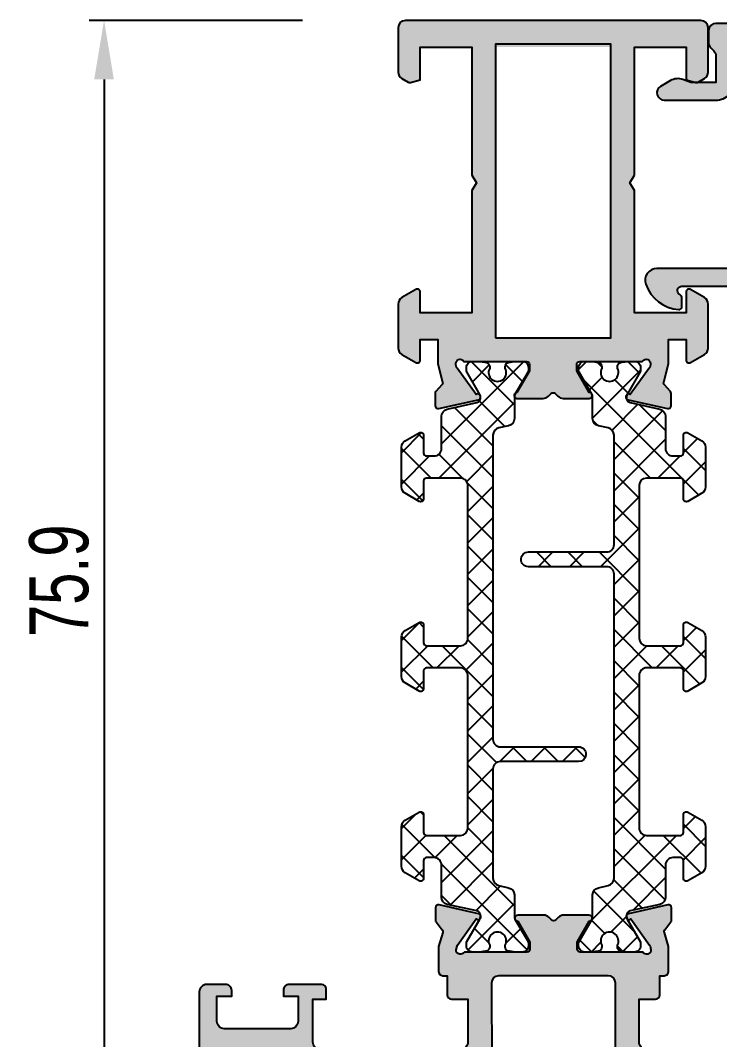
# Model space of a CAD drawing. Header units: millimetres. Extents: x -157 to 4988, y 4688 to 7765.
# Drawn here: x -54.6 to -7.2, y 5514.8 to 5583.8 of the extents above; entities that cross this region are included whole.
import ezdxf

# ---------------------------------------------------------------- set-up
doc = ezdxf.new("R2010")
doc.units = ezdxf.units.MM
doc.header["$LTSCALE"] = 0.2
for name, color, linetype in [('REYNAERS', 7, 'Continuous'), ('RI-DIMENSION', 7, 'Continuous'), ('RI-HATCH-P', 7, 'Continuous'), ('RI-HATCH-PI', 4, 'Continuous'), ('RI-PROFILE', 7, 'Continuous')]:
    doc.layers.add(name, color=color, linetype=linetype)
doc.styles.add('T7', font='arial.ttf', dxfattribs={"width": 0.7})
doc.dimstyles.new('SCHAAL1OP1', dxfattribs={"dimscale": 0, "dimtxt": 2, "dimasz": 2, "dimexe": 0.5, "dimexo": 1.5, "dimgap": 0.5, "dimtad": 1, "dimdec": 1, "dimzin": 9, "dimdsep": 46, "dimtxsty": 'T7', "dimcen": 2.5, "dimclrd": 256, "dimclre": 256, "dimclrt": 256, "dimadec": 1, "dimazin": 2, "dimtfac": 1, "dimtdec": 1, "dimtmove": 0, "dimatfit": 3, "dimfxl": 1, "dimtolj": 1, "dimtzin": 9, "dimlwd": -1, "dimlwe": -1, "dimarcsym": 0})

# ---------------------------------------------------------------- blocks, each defined once
blk = doc.blocks.new('0020687b')
at = {"layer": 'RI-PROFILE'}
blk.add_lwpolyline([(-1.13686837721616e-13, -0.4999999999999032), (1.13686837721616e-13, -1.292893218813236, 0.1989123673796515), (0.1464466094068939, -1.64644660940657), (0.3535533905932198, -1.853553390592782, -0.198912367379718), (0.5, -2.207106781186229), (0.5000000000001137, -3.99999999999979), (-1.199999999817919, -3.999999999999562), (-1.735532172591093, -3.805082229618196, 0.2216946626429195), (-2.577552315916819, -3.878749446619639), (-3.249999999999886, -4.266987298040948, 0.7673269879789715), (-3, -5.199999999933115), (0.4999999999755573, -5.199999999999622, 0.4142135623786883), (1.800000000000182, -3.899999999999539), (1.800000000000068, -1.811324896595027, -0.4115167311707437), (2.300000000000068, -1.29999999999828), (12.3000000000003, -1.299999999990777, -0.414213562373095), (12.80000000000075, -1.799999999990436), (12.8000000000111, -16.09999999999443), (12.8000000000111, -16.09999999999443, -0.4142135623730784), (12.30000000001144, -16.5999999999948), (-3.497056274848006, -16.59999999999959, 0.517638090204696), (-4.251303508113978, -17.66666666666578, 0.2950206352850211), (-2.016666666666879, -19.39095649434015, 0.4388662299657777), (-1.800000000000068, -19.1916521486219), (-1.800000000000068, -18.61961524225649, 0.2679491924281567), (-1.950000000003001, -18.35980762113289, -0.7673269879748268), (-1.800000000000182, -17.79999999999953), (12.30000000001087, -17.7999999999953, -0.4142135623732948), (12.80000000001132, -18.2999999999953), (12.80000000001115, -26.0864344743404, -0.339443199361483), (12.42942868030678, -26.56939225377616), (7.44468558365832, -27.90526207114724, 0.3394431993611774), (7.000000000013124, -28.48481140646979, 0.49315775462022), (7.75531441636786, -29.06436074179144), (12.09995875200815, -27.9000320847949), (12.10002291867584, -29.30003208332434), (13.50002291720528, -29.29996791665642, 0.414213562373095), (14.00000000001312, -28.79994500051496), (13.99999999999977, -0.4999770833228778, 0.414200138164292), (13.50000000052455, 1.008704231253432e-11), (0.4999999999995453, 4.236611061969597e-13, 0.4142135623729618)], format="xyb", close=True, dxfattribs=at)
blk = doc.blocks.new('0020687')
at = {"layer": 'RI-HATCH-P'}
h = blk.add_hatch(color=256, dxfattribs=at)
h.dxf.hatch_style = 1
edge = h.paths.add_edge_path()
edge.add_line((-1.030286966852145e-13, -0.5187404623897081), (1.243449787580175e-13, -1.311633681203041))
edge.add_arc((0.5000000000002385, -1.311633681203), 0.5000000000001141, 180.0000000000047, 225.0000000000033)
edge.add_line((0.1464466094069046, -1.665187071796375), (0.3535533905932304, -1.872293852982587))
edge.add_arc((-8.626432901337466e-14, -2.225847243575955), 0.500000000000097, -8.981260180007666e-12, 45.000000000004206, ccw=False)
edge.add_line((0.5000000000000107, -2.225847243576034), (0.5000000000001243, -4.018740462389594))
edge.add_line((0.5000000000001243, -4.018740462389594), (-1.199999999817909, -4.018740462389367))
edge.add_line((-1.199999999817909, -4.018740462389367), (-1.735532172591082, -3.823822692008001))
edge.add_arc((-2.0775523159168, -4.763515312794049), 1.000000000000148, 70.00000000000009, 119.9999999999956)
edge.add_line((-2.577552315916808, -3.897489909009444), (-3.249999999999876, -4.285727760430753))
edge.add_arc((-2.999999999999946, -4.718740462322963), 0.4999999999999573, 119.9999999999935, 269.9999999999951)
edge.add_line((-2.999999999999989, -5.21874046232292), (0.499999999975568, -5.218740462389427))
edge.add_arc((0.5000000000002519, -3.918740462389486), 1.299999999999941, 269.9999999989121, 360.0000000000063)
edge.add_line((1.800000000000193, -3.918740462389344), (1.800000000000079, -1.830065358984832))
edge.add_arc((2.308029642686613, -1.826717676116341), 0.5080406724158959, 90.9056042522356, 180.3775475035984, ccw=False)
edge.add_line((2.300000000000079, -1.318740462388085), (12.30000000000031, -1.318740462380585))
edge.add_arc((12.3000000000007, -1.818740462380642), 0.5000000000000568, 4.558842192636803e-11, 90.00000000004559, ccw=False)
edge.add_line((12.80000000000076, -1.818740462380244), (12.8000000000111, -16.11874046238423))
edge.add_arc((12.30000000001107, -16.11874046238458), 0.5000000000000284, -89.99999999995771, 3.9108272176235914e-11, ccw=False)
edge.add_line((12.30000000001144, -16.6187404623846), (-3.497056274847999, -16.61874046238939))
edge.add_arc((-3.49705627484789, -17.41874046238958), 0.8000000000001855, 90.0000000000078, 199.471220634436)
edge.add_arc((-1.799999999999152, -16.81874046239059), 2.600000000000815, 199.4712206344453, 265.219808152779)
edge.add_arc((-2.000000000000063, -19.21039261101161), 0.2000000000000013, 265.21980815276, 359.9999999999715)
edge.add_line((-1.800000000000061, -19.21039261101171), (-1.800000000000061, -18.6383557046463))
edge.add_arc((-2.099999999994243, -18.63835570465637), 0.2999999999941818, 1.922920953054382e-09, 60.00000000128856)
edge.add_arc((-1.800000000000288, -18.11874046238915), 0.2999999999998105, 89.9999999999784, 239.99999999938228, ccw=False)
edge.add_line((-1.800000000000175, -17.81874046238934), (12.30000000001088, -17.8187404623851))
edge.add_arc((12.30000000001127, -18.31874046238516), 0.5000000000000568, 6.480149750132114e-12, 90.00000000004559, ccw=False)
edge.add_line((12.80000000001133, -18.3187404623851), (12.80000000001116, -26.1051749367302))
edge.add_arc((12.30000000001102, -26.10517493673071), 0.5000000000001386, -74.99772722975769, 5.832134775118902e-11, ccw=False)
edge.add_line((12.42942868030679, -26.58813271616597), (7.44468558365833, -27.92400253353705))
edge.add_arc((7.60000000001347, -28.50355186885947), 0.600000000000336, 105.0022727702591, 180.0000000000122)
edge.add_arc((7.600000000013149, -28.50355186885904), 0.6000000000000147, 180.0000000000536, 285.0022727702259)
edge.add_line((7.75531441636787, -29.08310120418124), (12.09995875200816, -27.91877254718471))
edge.add_line((12.09995875200816, -27.91877254718471), (12.10002291867585, -29.31877254571415))
edge.add_line((12.10002291867585, -29.31877254571415), (13.50002291720529, -29.31870837904622))
edge.add_arc((13.50000000053848, -28.81870837957157), 0.4999999999998267, 270.0026260565781, 360.0026260565782)
edge.add_line((14.00000000001313, -28.81868546290476), (13.99999999999978, -0.5187175457126862))
edge.add_arc((13.50000000052496, -0.51874046237972), 0.4999999999999991, 0.0026260566040062, 90.00000000004538)
edge.add_line((13.50000000052456, -0.01874046237972138), (0.4999999999995559, -0.01874046238938121))
edge.add_arc((0.5000000000000036, -0.5187404623894878), 0.5000000000001066, 90.0000000000513, 180.0000000000252)
blk.add_blockref('0020687b', (0, -0.01874046238981464))
blk = doc.blocks.new('*D86')
at = {"layer": 'Defpoints', "color": 0, "transparency": 16777216}
for p in [(-32.48585461535505, 5583.810362495189), (-48.93231305243859, 5507.911082397603), (-41.98584876414024, 5507.911082397603)]:
    blk.add_point(p, dxfattribs=at)
at = {"layer": 'RI-DIMENSION', "color": 7, "transparency": 16777216}
for p, q in [((-35.48585461535505, 5583.810362495189), (-49.93231305243861, 5583.810362495189)), ((-48.93231305243861, 5579.810362495189), (-48.93231305243859, 5511.911082397603)), ((-44.98584876414024, 5507.911082397603), (-49.93231305243859, 5507.911082397603))]:
    blk.add_line(p, q, dxfattribs=at)
for points in [[(-49.59897971910527, 5579.810362495189), (-48.26564638577194, 5579.810362495189), (-48.93231305243861, 5583.810362495189)], [(-49.59897971910526, 5511.911082397603), (-48.26564638577193, 5511.911082397603), (-48.93231305243859, 5507.911082397603)]]:
    blk.add_solid(points, dxfattribs=at)
at = {"layer": 'RI-DIMENSION', "transparency": 16777216, "insert": (-51.97460500332378, 5545.860722446395), "char_height": 4, "attachment_point": 5, "rotation": 90, "style": 'T7'}
blk.add_mtext('\\A1;75.9', dxfattribs=at)
blk = doc.blocks.new('4I30113')
at = {"layer": 'RI-PROFILE'}
blk.add_lwpolyline([(7.075291723427291, 12.61961561521266), (7.075291723427291, 21.30000037294206), (10.57529172342775, 21.30000037294206), (10.57529172342769, 19.08633583027301), (11.24527180792823, 18.90681520768461, 0.1989123673801815), (11.39703561694896, 18.92679529218537), (11.82529172342763, 19.17404907054253, 0.2679491924311789), (12.07529172342775, 19.60706177243486), (12.07529172342775, 22.60000037294224, 0.414213562373095), (11.57529172342775, 23.10000037294224), (-8.424702425365489, 23.10000037294224, 0.414213562373095), (-8.924702425365489, 22.60000037294224), (-8.924702425365489, 19.60706177243486, 0.2679491924310788), (-8.674702425365602, 19.17404907054265), (-8.246446318887273, 18.92679529218514, 0.1989123673792568), (-8.09468250986722, 18.9068152076841), (-7.424702425365717, 19.08633583026986), (-7.424702425365489, 21.30000037294206), (-3.924702425365489, 21.30000037294206), (-3.924702425365489, 12.61961561521266), (-3.624702425365705, 12.10000037294176), (-3.924702425365489, 11.58038513067177), (-3.924702425365489, 3.300000372942031), (-7.424702425365489, 3.300000372942031), (-7.424702425365717, 4.700000372942008, 0.5773502691894123), (-7.724702425365671, 4.873205453699009), (-8.674702425364806, 4.324722697967553, 0.2679491924309574), (-8.924702425364124, 3.891709996076693), (-8.924702425365489, 0.9082867086216677, 0.2679491924310974), (-8.674702425365602, 0.4752740067295573), (-7.724702425365785, -0.07320874900057706, 0.5773502691896925), (-7.424702425365433, 0.09999633175621025), (-7.424702425365489, 1.50000037294202), (-6.245755038186553, 1.50000037294202), (-6.245755038186496, -0.1520656474343187), (-5.912553410706573, -1.395591050363541, -0.2538826015340871), (-5.957066851075319, -1.581133475830675), (-6.36813136603481, -2.03796037464962, 0.1852564082005983), (-6.419459641146056, -2.171738991097064), (-6.419459641146056, -2.996068947509676, 0.4796563285014663), (-6.176171718358398, -3.191328148933727), (-3.49688214911506, -2.597343951759902, 1.17833154119867), (-3.643836926163226, -2.23104913029656), (-4.933447532319371, -0.4560524075398351, -0.08309359224753596), (-4.962905084636952, -0.39696969802599), (-5.011595200508759, -0.2377115050321297, -0.8925328848366029), (-4.46489656655134, 7.23392141966772e-07), (-0.2247025747893411, 7.233921277559172e-07, -0.414213562373095), (-0.02470257478923876, -0.1999992766079604), (-0.02470257478923876, -0.5735163679840614, -0.1316524975874477), (-0.05149749403229797, -0.673516367983743), (-0.8750779876532072, -2.099999627057463, 0.9999999999999999), (-0.8750779876535483, -2.499999276607929), (-0.6247464340733239, -2.499999276607915), (0.8996199602111467, -2.499999276607915, 0.1989123685556905), (1.25317641547955, -2.35355139683397), (1.433872717265991, -2.17285509341213, -0.4142135623730655), (1.716715429740623, -2.172855092132215), (1.897411733162392, -2.353551393918599, 0.1989123662035821), (2.250968199994396, -2.499999276607929), (3.790988226660409, -2.4999992766079), (4.025666980306176, -2.4999992766079, 1.000000000000142), (4.02566698030521, -2.099999276607866), (3.202086486685267, -0.6735160175336634, -0.1316524975875525), (3.175291567442264, -0.5735160175338823), (3.175291567442264, -0.1999992766078893, -0.4142135623730534), (3.37529156744231, 7.23392141966772e-07), (7.615483946306973, 7.23392141966772e-07, -0.8938334836974259), (8.162435372013796, -0.2368810094083276), (8.113493726837284, -0.3969619176877817, -0.08309359224728577), (8.084036174519873, -0.4560446272016268), (6.794425568366854, -2.231041349962615, 1.178331541211842), (6.647470791315164, -2.597336171423541), (9.326760360559014, -3.191320368595561, 0.4796563285013795), (9.570048283346672, -2.996061167171283), (9.570048283346672, -2.171731210758884, 0.1852564082008693), (9.518720008235427, -2.037952594311227), (9.107655493275196, -1.581125695492949, -0.2538826015355284), (9.06314205290645, -1.395583270024864), (9.39634368387275, -0.1520578541043054), (9.39634368387275, 1.50000037294202), (10.57529172342769, 1.50000037294202), (10.5752917234278, 0.09999633175621025, 0.577350269188531), (10.8752917234269, -0.07320874900036389), (11.82529172342775, 0.4752740067294579, 0.2679491924312824), (12.07529172342775, 0.9082867086216535), (12.07529172342775, 3.891709996076295, 0.2679491924310669), (11.82529172342792, 4.324722697968306), (10.8752917234277, 4.873205453698952, 0.5773502691897896), (10.57529172342775, 4.700000372942136), (10.57529172342775, 3.300000372942031), (7.075291723427291, 3.300000372942031), (7.075291723427291, 11.58038513067177), (6.775291723427507, 12.10000037294265)], format="xyb", close=True, dxfattribs=at)
blk.add_lwpolyline([(-2.324694971314693, 1.600000372942213), (5.475291812583101, 1.600000372942213), (5.475291722446776, 21.50000037294222), (-2.324708277599165, 21.50000037294222)], close=True, dxfattribs=at)
blk = doc.blocks.new('4E30214')
at = {"layer": 'RI-PROFILE'}
for points in [[(7.20583160748879, 9.900000647501138), (7.205527873023129, 11.19843804319074), (7.500519118362263, 11.19843783286333, 0.4142137712046512), (7.800519332260933, 11.49843783286325), (7.800519332260819, 13.17263833699726), (7.508132420949835, 14.12898915409342, -0.2446984432290235), (7.541791026174167, 14.31059582628981), (7.952949211134637, 14.83685547085098, 0.1726182030107126), (7.997623961040404, 14.96329504194977), (7.997623064092522, 15.79758121866094, 0.4796141994129071), (7.751924666626223, 15.9897746677177), (5.072637750531612, 15.39578803664229, 1.238312160148291), (5.235757190722495, 15.04040250121346), (6.51001983436322, 13.25395622383211, -0.08089726198600812), (6.53845774388202, 13.19629000420831), (6.600517773322679, 12.94846643218656, -0.7673269879573191), (6.040710313453928, 12.7984658303487), (1.800517925292979, 12.79846127168125, -0.4142135623889116), (1.600517719570121, 12.99846104737148), (1.600517271883973, 13.4148712181719, -0.131652497573651), (1.627312083616744, 13.51487124698124), (2.426126561805745, 14.89846194428185, 0.9999976386623669), (2.426127076297576, 15.29846194428055), (0.6808629389789758, 15.29846006793198, 0.1989120891441954), (0.3273100843400698, 15.15201345692552), (0.1466136149301747, 14.97131698588012, -0.4142135650242973), (-0.1362290988245149, 14.97131698588018), (-0.3169241153960343, 15.1520120040872, 0.1989126479674239), (-0.6704780451435681, 15.29845861509367), (-2.425096582654987, 15.29845672868836, 0.9999976386623669), (-2.4250952080763, 14.89845672869174), (-1.626277754868624, 13.51486774901889, -0.131652497573626), (-1.599482728114197, 13.41486777782444), (-1.599482280428049, 12.99845760702399, -0.4142135623889117), (-1.799482056107536, 12.79845740129036), (-6.039674444268428, 12.79845284262339, -0.7673269879573466), (-6.599482226669807, 12.94845224075328), (-6.537422730103856, 13.19627594621704, -0.08089726198599861), (-6.508984944579936, 13.25394222698844), (-5.234726142189629, 15.04039124430699, 1.238312160148439), (-5.071607466155115, 15.3957771304772), (-7.750895659443813, 15.98975800050249, 0.4796141994127857), (-7.99659364365192, 15.79756402314126), (-7.9965927467033, 14.96327784643017, 0.1726182030107536), (-7.951917724925181, 14.8368383713921), (-7.540758408393117, 14.3105796109115, -0.2446984432289989), (-7.507099412674961, 14.12897301108887), (-7.799480667737555, 13.17263334004087), (-7.799480667737498, 11.49842878452284, 0.4142134563126725), (-7.499480453839055, 11.19842910705549), (-7.200601803642371, 11.19842932015467), (-7.200905538108145, 9.89999192446507, 0.4142129994758097), (-6.900906114663712, 9.599991924465627), (-5.801312816973791, 9.599961624691332), (-5.801312371371637, 6.699983767444053, -0.4142141283000559), (-6.301313337471584, 6.199983767444053), (-15.79999707439333, 6.199999999900712, -0.4142135623769576), (-16.29999707439987, 6.699999999900712), (-16.29999707439407, 9.600000000000705), (-15.3999970743937, 9.600000000000705), (-15.39999707440091, 10.30000000000069, 0.4142135623717354), (-15.69999707439968, 10.6000000000007), (-17.89999707439506, 10.60000000000159, 0.414213562373761), (-18.29999707439515, 10.20000000000059), (-18.29999707439424, 9.80000000000095), (-17.29999707439424, 9.800000000001376), (-17.29999707439288, 8.100000000001103, -0.414213562373095), (-17.79999707439288, 7.600000000001131), (-22.29999707439379, 7.599999999998857, -0.414213562373095), (-22.79999707439379, 8.099999999998857), (-22.79999707439424, 9.799999999999585), (-21.79999707439424, 9.80000000000004), (-21.7999970743947, 10.19999999999922, 0.4142135623736153), (-22.19999707439433, 10.60000000000045), (-23.49999707439451, 10.59999999999999, 0.414213562373095), (-23.99999707439406, 10.09999999999954), (-23.99999707439406, 0.5000000000000853, 0.414213562373095), (-23.49999707439406, 8.526512829121202e-14), (23.49999707439406, -8.526512829121202e-14, 0.414213562373095), (23.99999707439406, 0.4999999999999005), (23.99999707439406, 10.09999999999959, 0.414213562373095), (23.49999707439451, 10.59999999999982), (22.19999707439433, 10.6000000000005, 0.4142135623736153), (21.79999707439379, 10.19999999999927), (21.79999707439424, 9.80000000000009), (22.79999707439424, 9.799999999999635), (22.79999707439333, 8.099999999999142, -0.4142135623729618), (22.29999707439333, 7.599999999999142), (17.79999707439242, 7.600000000001188, -0.414213562373095), (17.29999707439242, 8.100000000001188), (17.29999707439424, 9.800000000001454), (18.29999707439424, 9.800000000000999), (18.29999707439515, 10.20000000000064, 0.4142135623740107), (17.89999707439506, 10.60000000000118), (15.69834713389889, 10.60000000000056, 0.4142135623717354), (15.39834713390013, 10.30000000000054), (15.39834713390019, 9.599999999900575), (16.29999707439407, 9.599999999900575), (16.30000292560015, 6.699999999900569, -0.4142124198543953), (15.80000487600245, 6.199999999904378), (6.300003891660822, 6.19998174230156, -0.4142141252822447), (5.800002925600097, 6.699981742300622), (5.800003371208504, 9.599999999926752), (6.905832184044357, 9.600000647501702, 0.4142129994758098)], [(17.8051951836527, 6.199932589680998, 0.414213562373095), (17.3051951836527, 5.699932589680998), (17.3051951836527, 5.599932616768626, -0.3644921651856291), (16.49687513621541, 4.600105754145773), (4.69687510594855, 4.600104171958179, -0.4142136074786073), (4.196875028948511, 5.100104171958179), (4.203539391952859, 10.69594796025682, 0.4142135623271769), (3.703539392022662, 11.19594796024799), (-3.717470520321513, 11.19787701531706, 0.400993262731094), (-4.1948048163473, 10.69839101361762), (-4.183718736157402, 5.100238523890198, -0.414213607478574), (-4.683718813157384, 4.600238523890198), (-16.4837246946247, 4.600240106085977, -0.4142135231006511), (-17.28372458735726, 5.400240106085818), (-17.29481066754715, 5.699932589682845, 0.4142033482204809), (-17.79479323083581, 6.199932589377141), (-22.36296201673758, 6.199932589781923), (-22.36296201673719, 2.09993258978227, 0.4142135623730617), (-21.86296201673719, 1.599932589782327), (21.93703798326254, 1.5999325897821, 0.4142135623729951), (22.43703798326254, 2.099932589781929), (22.43703798326391, 6.199932589781753)]]:
    blk.add_lwpolyline(points, format="xyb", close=True, dxfattribs=at)
blk = doc.blocks.new('0000772R')
at = {"layer": 'RI-HATCH-PI'}
h = blk.add_hatch(dxfattribs=at)
h.set_pattern_fill('_USER', color=256, scale=1.5, angle=225, style=0, double=1, pattern_type=0)
h.set_pattern_definition([(225, (0, 0), (1.060660171779821, -1.060660171779821), []), (315, (0, 0), (1.060660171779821, 1.060660171779821), [])])
edge = h.paths.add_edge_path()
edge.add_arc((1.450824544777844, 36.1327578012429), 0.5000000000000041, 180.0318875399638, 257.4999999999586, ccw=False)
edge.add_line((0.9508246222127461, 36.1324795299759), (0.9499999999997577, 37.61416697507728))
edge.add_arc((0.6499999999959978, 37.61416697507881), 0.3000000000037599, 359.9999999997083, 389.9999999996573)
edge.add_line((0.9098076211354815, 37.76416697507914), (0.02679491924316935, 39.29358983848503))
edge.add_arc((0.1999999999999863, 39.39358983848479), 0.1999999999998186, 179.9999999999573, 209.9999999999505, ccw=False)
edge.add_line((1.669775429036235e-13, 39.39358983848494), (-2.877698079828406e-13, 39.5999999999987))
edge.add_arc((0.3999999999999169, 39.59999999999836), 0.4000000000002046, 89.99999999995123, 179.9999999999511, ccw=False)
edge.add_line((0.4000000000002579, 39.99999999999856), (0.9819660112504458, 39.99999999999856))
edge.add_arc((0.9819660112518243, 39.79999999999762), 0.2000000000009408, 79.77782060988841, 90.00000000039489, ccw=False)
edge.add_arc((2.099999999989362, 45.99999999994079), 6.099999999940935, 259.7778206094268, 262.5936067314714)
edge.add_arc((1.274999999999857, 39.65339657769435), 0.3000000000006971, 7.599965101690032e-11, 82.59360673172961, ccw=False)
edge.add_line((1.575000000000554, 39.65339657769475), (1.574999999999985, 39.54047375096427))
edge.add_arc((2.100000000000076, 39.24999999999856), 0.6000000000001504, 151.0449756281321, 388.9550243718679)
edge.add_line((2.625000000000167, 39.54047375096427), (2.625000000000295, 39.65339657769475))
edge.add_arc((2.925000000000876, 39.65339657769449), 0.3000000000005816, 97.40639326864789, 179.9999999999511, ccw=False)
edge.add_arc((2.100000000005401, 45.99999999999616), 6.099999999996583, 277.4063932684988, 280.2221793905173)
edge.add_arc((3.218033988752697, 39.79999999999033), 0.2000000000086857, 90.0000000008568, 100.22217939138147, ccw=False)
edge.add_line((3.218033988749706, 39.99999999999902), (3.799999999999894, 39.99999999999902))
edge.add_arc((3.800000000000349, 39.59999999999893), 0.4000000000000909, 3.26281224261038e-11, 90.00000000006509, ccw=False)
edge.add_line((4.20000000000044, 39.59999999999916), (4.199999999999985, 39.3935898384854))
edge.add_arc((3.999999999999713, 39.39358983848514), 0.200000000000272, -29.999999999915588, 7.332801033044234e-11, ccw=False)
edge.add_line((4.173205080756983, 39.29358983848526), (3.290192378864671, 37.76416697507936))
edge.add_arc((3.550000000000633, 37.61416697508066), 0.2999999999998987, 150.0000000002743, 180.0000000002646)
edge.add_line((3.250000000000735, 37.61416697507927), (3.250550958979343, 37.50938626617379))
edge.add_arc((3.55054681174937, 37.51096370738752), 0.2999999999999975, 180.3012704681873, 257.49999999996)
edge.add_line((3.485614927567735, 37.21807490525158), (5.496369579195683, 36.77230133109974))
edge.add_arc((5.388149772227109, 36.28415332753956), 0.5000000000001087, 6.480149750132114e-12, 77.50000000005878, ccw=False)
edge.add_line((5.888149772227219, 36.28415332753961), (5.887152959927089, 34.10022821697153))
edge.add_arc((6.387152907844659, 34.10000000122562), 0.4999999999999994, 179.9738484009734, 269.9983747265771)
edge.add_line((6.387138724658424, 33.60000000142678), (6.899981945986266, 33.59998545392493))
edge.add_arc((6.899981646068451, 33.79998545392486), 0.2000000000001567, 270.000085920125, 360.0000859201901)
edge.add_line((7.099981646068382, 33.7999857538429), (7.099979846555794, 34.99998575384181))
edge.add_arc((7.299979846555396, 34.99998605376082), 0.1999999999998271, 60.00008592054172, 180.000085920467, ccw=False)
edge.add_line((7.399979586817491, 35.173191284477), (8.349980409317933, 34.62470995336155))
edge.add_arc((8.099981058661502, 34.19169687657142), 0.499999999999888, 8.592038477672759e-05, 60.000085920404786, ccw=False)
edge.add_line((8.599981058660827, 34.19169762636822), (8.600000000000886, 31.50829037686525))
edge.add_arc((8.100000000000662, 31.50829037686488), 0.5000000000002238, -59.99999999998698, 4.189359970041551e-11, ccw=False)
edge.add_line((8.350000000000872, 31.07527767497253), (7.400000000000485, 30.52679491924231))
edge.add_arc((7.300000000000691, 30.69999999999924), 0.1999999999999333, 179.9999999999674, 299.99999999994304, ccw=False)
edge.add_line((7.100000000000758, 30.69999999999935), (7.100000000000303, 31.89999999999939))
edge.add_arc((6.900000000000485, 31.89999999999939), 0.1999999999998181, 0, 90.00000000013027)
edge.add_line((6.900000000000031, 32.09999999999921), (4.600000000000303, 32.09999999999927))
edge.add_arc((4.600000000000644, 31.5999999999995), 0.4999999999997726, 90.00000000003908, 180.0000000000391)
edge.add_line((4.100000000000872, 31.59999999999916), (4.100000000001327, 21.24999999999925))
edge.add_arc((4.600000000001327, 21.2499999999993), 0.5, 180.0000000000065, 270)
edge.add_line((4.600000000001327, 20.7499999999993), (6.900000000001054, 20.7499999999993))
edge.add_arc((6.900000000001508, 20.94999999999958), 0.2000000000002728, 269.9999999998697, 359.9999999999349)
edge.add_line((7.100000000001781, 20.94999999999935), (7.100000000001781, 22.14999999999939))
edge.add_arc((7.300000000001596, 22.14999999999968), 0.1999999999998145, 60.00000000014859, 180.0000000000814, ccw=False)
edge.add_line((7.400000000001054, 22.32320508075667), (8.350000000001213, 21.77472232502645))
edge.add_arc((8.100000000001488, 21.34170962313425), 0.4999999999998387, 1.750777300912887e-11, 60.00000000002581, ccw=False)
edge.add_line((8.600000000001327, 21.34170962313441), (8.600000000001327, 19.9999999999993))
edge.add_line((8.600000000001327, 19.9999999999993), (8.600000000001767, 18.6582903768642))
edge.add_arc((8.100000000001678, 18.65829037686397), 0.5000000000000888, -59.999999999992326, 2.6489033189136535e-11, ccw=False)
edge.add_line((8.350000000001781, 18.22527767497171), (7.400000000001508, 17.67679491924149))
edge.add_arc((7.300000000002051, 17.84999999999847), 0.1999999999998143, 179.9999999999186, 299.9999999998514, ccw=False)
edge.add_line((7.100000000002236, 17.84999999999876), (7.100000000002236, 19.0499999999988))
edge.add_arc((6.900000000001963, 19.04999999999858), 0.2000000000002728, 6.513775987628397e-11, 90.00000000013027)
edge.add_line((6.900000000001508, 19.24999999999885), (4.600000000001781, 19.24999999999839))
edge.add_arc((4.600000000001781, 18.74999999999839), 0.5, 90, 180.0000000000065)
edge.add_line((4.100000000001781, 18.74999999999834), (4.100000000002691, 8.399999999998435))
edge.add_arc((4.600000000002719, 8.39999999999852), 0.5000000000000284, 180.0000000000098, 270.0000000000098)
edge.add_line((4.600000000002805, 7.899999999998492), (6.900000000002532, 7.89999999999894))
edge.add_arc((6.90000000000293, 8.099999999998701), 0.1999999999997613, 269.999999999886, 360.0000000000163)
edge.add_line((7.100000000002691, 8.099999999998758), (7.10000000000235, 9.299999999998803))
edge.add_arc((7.300000000002282, 9.299999999998917), 0.1999999999999327, 60.000000000057014, 180.0000000000326, ccw=False)
edge.add_line((7.400000000002077, 9.473205080755847), (8.350000000002236, 8.924722325025627))
edge.add_arc((8.100000000002685, 8.491709623133142), 0.5000000000000056, 2.5011104298755527e-11, 60.0000000000598, ccw=False)
edge.add_line((8.60000000000269, 8.49170962313336), (8.599978718221717, 5.808302373633907))
edge.add_arc((8.099978718222411, 5.808303123430658), 0.4999999999998676, 299.9999140796033, 359.99991407962136, ccw=False)
edge.add_line((8.349978068878894, 5.375290046640586), (7.399977246378452, 4.826808715525132))
edge.add_arc((7.299977506116388, 5.000013946241282), 0.199999999999787, 179.9999140795249, 299.9999140794547, ccw=False)
edge.add_line((7.099977506116826, 5.000014246160319), (7.099979305629343, 6.200014246159228))
edge.add_arc((6.899979305629412, 6.20001454607727), 0.2000000000001567, 359.9999140798099, 449.999914079875)
edge.add_line((6.899979605547227, 6.400014546077202), (6.387138724589374, 6.39999999857092))
edge.add_arc((6.387152907844661, 5.899999998772083), 0.5000000000000012, 90.00162528133566, 180.0261515990268)
edge.add_line((5.887152959927089, 5.899771783026168), (5.888149668067623, 3.716074876659675))
edge.add_arc((5.388149720150047, 3.715846660913753), 0.5000000000000057, -77.49999999996032, 0.026151599027684824, ccw=False)
edge.add_line((5.496369527119437, 3.227698657353855), (3.485614927567735, 2.781925094747031))
edge.add_arc((3.55054681174937, 2.489036292611098), 0.2999999999999977, 102.5000000000401, 179.698729531813)
edge.add_line((3.250550958979343, 2.490613733824823), (3.250000000000735, 2.385833024919343))
edge.add_arc((3.550000000000614, 2.385833024917949), 0.2999999999998781, 179.9999999997338, 209.9999999997262)
edge.add_line((3.290192378864671, 2.235833024919252), (4.173205080756983, 0.7064101615133538))
edge.add_arc((3.99999999999971, 0.6064101615134706), 0.2000000000002746, -7.258904588525183e-11, 29.99999999991587, ccw=False)
edge.add_line((4.199999999999985, 0.6064101615132174), (4.20000000000044, 0.3999999999994585))
edge.add_arc((3.800000000000349, 0.3999999999996859), 0.4000000000000909, 269.99999999993486, 359.99999999996743, ccw=False)
edge.add_line((3.799999999999894, -4.050093593832571e-13), (3.218033988749706, -4.050093593832571e-13))
edge.add_arc((3.218033988752704, 0.2000000000081977), 0.2000000000086027, 259.7778206086165, 269.99999999914127, ccw=False)
edge.add_arc((2.100000000005441, -5.999999999997633), 6.099999999996668, 79.77782060948304, 82.59360673150164)
edge.add_arc((2.925000000000876, 0.3466034223041199), 0.3000000000005808, 180.0000000000487, 262.59360673135205, ccw=False)
edge.add_line((2.625000000000295, 0.3466034223038648), (2.625000000000167, 0.4595262490343473))
edge.add_arc((2.100000000000072, 0.7500000000000558), 0.6000000000001564, 331.0449756281318, 568.9550243718681)
edge.add_line((1.574999999999978, 0.4595262490343472), (1.575000000000546, 0.3466034223038646))
edge.add_arc((1.274999999999855, 0.3466034223042576), 0.3000000000006917, 277.40639326826994, 359.99999999992497, ccw=False)
edge.add_arc((2.099999999989323, -5.999999999941924), 6.099999999940681, 97.40639326852865, 100.2221793905733)
edge.add_arc((0.9819660112518189, 0.2000000000010013), 0.2000000000009516, 269.9999999996046, 280.2221793901114, ccw=False)
edge.add_line((0.9819660112504387, 4.973799150320701e-14), (0.4000000000002508, 4.973799150320701e-14))
edge.add_arc((0.3999999999999098, 0.4000000000002544), 0.4000000000002046, 180.0000000000489, 270.0000000000489, ccw=False)
edge.add_line((-2.948752353404416e-13, 0.3999999999999133), (1.598721155460225e-13, 0.6064101615136722))
edge.add_arc((0.1999999999999755, 0.6064101615138209), 0.1999999999998156, 150.0000000000488, 180.0000000000426, ccw=False)
edge.add_line((0.02679491924316224, 0.7064101615135812), (0.9098076211354886, 2.235833024919479))
edge.add_arc((0.6499999999959833, 2.385833024919785), 0.3000000000037673, 330.000000000348, 360.0000000002956)
edge.add_line((0.9499999999997506, 2.385833024921332), (0.950824622212739, 3.867520470022718))
edge.add_arc((1.450824544777842, 3.867242198755716), 0.5000000000000073, 102.50000000004178, 179.9681124600359, ccw=False)
edge.add_line((1.342604737808433, 4.355390202315611), (2.0082198069688, 4.502953510523667))
edge.add_arc((1.899999999999405, 4.991101514083558), 0.5000000000000002, 282.5000000000403, 359.9999999999944)
edge.add_line((2.399999999999406, 4.991101514083509), (2.400000000001437, 25.59999999999944))
edge.add_arc((1.900000000001452, 25.59999999999943), 0.4999999999999858, 1.628443996909367e-12, 90.00000000000487)
edge.add_line((1.900000000001409, 26.09999999999941), (-3.399999999999071, 26.0999999999991))
edge.add_arc((-3.399999999999128, 26.59999999999893), 0.4999999999998295, 180, 270.0000000000065, ccw=False)
edge.add_arc((-3.399999999998787, 26.59999999999893), 0.5000000000001705, 90.0000000000179, 180, ccw=False)
edge.add_line((-3.399999999998943, 27.0999999999991), (1.900000000000613, 27.0999999999991))
edge.add_arc((1.900000000000599, 27.59999999999911), 0.5000000000000142, 270.0000000000016, 360.0000000000342)
edge.add_line((2.400000000000613, 27.59999999999941), (2.399999999995736, 35.00889848591619))
edge.add_arc((1.899999999995736, 35.00889848591586), 0.5000000000000002, 3.745421192891436e-11, 77.49999999995875)
edge.add_line((2.008219806965138, 35.49704648947575), (1.34260473780844, 35.644609797683))
at = {"layer": 'RI-PROFILE', "transparency": 33554687}
blk.add_lwpolyline([(1.34260473780844, 35.644609797683, -0.3515088874915521), (0.9508246222127461, 36.1324795299759), (0.9499999999997577, 37.61416697507728, 0.1316524975871696), (0.9098076211354815, 37.76416697507914), (0.02679491924316932, 39.29358983848503, -0.1316524975873659), (1.669775429036235e-13, 39.39358983848494), (-2.877698079828406e-13, 39.5999999999987, -0.414213562373095), (0.4000000000002579, 39.99999999999856), (0.9819660112504458, 39.99999999999856, -0.04463227282256627), (1.017459153750388, 39.99682539682424, 0.01228680295397177), (1.31367187499853, 39.95089361311572, -0.3768397148840706), (1.575000000000554, 39.65339657769475), (1.574999999999985, 39.54047375096427, 1.696140478029902), (2.625000000000167, 39.54047375096427), (2.625000000000295, 39.65339657769475, -0.376839714882324), (2.886328125000259, 39.9508936131155, 0.01228680295385807), (3.182540846248397, 39.99682539682378, -0.04463227282264487), (3.218033988749706, 39.99999999999902), (3.799999999999894, 39.99999999999902, -0.4142135623732615), (4.20000000000044, 39.59999999999916), (4.199999999999985, 39.3935898384854, -0.1316524975873467), (4.173205080756983, 39.29358983848526), (3.290192378864671, 37.76416697507936, 0.1316524975873531), (3.250000000000735, 37.61416697507927), (3.250550958979343, 37.50938626617379, 0.3501887962909929), (3.485614927567735, 37.21807490525158), (5.496369579195683, 36.77230133109974, -0.3516652221704045), (5.888149772227219, 36.28415332753961), (5.887152959927089, 34.10022821697153, 0.4143389453068096), (6.387138724658424, 33.60000000142678), (6.899981945986266, 33.59998545392493, 0.414213562373428), (7.099981646068382, 33.7999857538429), (7.099979846555794, 34.99998575384181, -0.5773502691891899), (7.399979586817491, 35.173191284477), (8.349980409317933, 34.62470995336155, -0.2679491924312175), (8.599981058660827, 34.19169762636822), (8.600000000000886, 31.50829037686525, -0.267949192431258), (8.350000000000872, 31.07527767497253), (7.400000000000485, 30.52679491924231, -0.5773502691894837), (7.100000000000758, 30.69999999999935), (7.100000000000303, 31.89999999999939, 0.414213562373761), (6.900000000000031, 32.09999999999921), (4.600000000000303, 32.09999999999927, 0.414213562373095), (4.100000000000872, 31.59999999999916), (4.100000000001327, 21.24999999999925, 0.4142135623730617), (4.600000000001327, 20.7499999999993), (6.900000000001054, 20.7499999999993, 0.414213562373428), (7.100000000001781, 20.94999999999935), (7.100000000001781, 22.14999999999939, -0.5773502691892336), (7.400000000001054, 22.32320508075667), (8.350000000001213, 21.77472232502645, -0.2679491924311613), (8.600000000001327, 21.34170962313441), (8.600000000001327, 19.9999999999993), (8.600000000001767, 18.6582903768642, -0.2679491924312105), (8.350000000001781, 18.22527767497171), (7.400000000001508, 17.67679491924149, -0.5773502691892336), (7.100000000002236, 17.84999999999876), (7.100000000002236, 19.0499999999988, 0.414213562373428), (6.900000000001508, 19.24999999999885), (4.600000000001781, 19.24999999999839, 0.4142135623731283), (4.100000000001781, 18.74999999999834), (4.100000000002691, 8.399999999998435, 0.4142135623730951), (4.600000000002805, 7.899999999998492), (6.900000000002532, 7.89999999999894, 0.414213562373761), (7.100000000002691, 8.099999999998758), (7.10000000000235, 9.299999999998803, -0.5773502691894837), (7.400000000002077, 9.473205080755847), (8.350000000002236, 8.924722325025627, -0.2679491924312855), (8.60000000000269, 8.49170962313336), (8.599978718221717, 5.808302373633907, -0.2679491924312071), (8.349978068878894, 5.375290046640586), (7.399977246378452, 4.826808715525132, -0.5773502691892173), (7.099977506116826, 5.000014246160319), (7.099979305629343, 6.200014246159228, 0.414213562373428), (6.899979605547227, 6.400014546077202), (6.387138724589374, 6.39999999857092, 0.4143389452663561), (5.887152959927089, 5.899771783026168), (5.888149668067623, 3.716074876659675, -0.3517934467346171), (5.496369527119437, 3.227698657353855), (3.485614927567735, 2.781925094747031, 0.3501887962909929), (3.250550958979343, 2.490613733824823), (3.250000000000735, 2.385833024919343, 0.1316524975873617), (3.290192378864671, 2.235833024919252), (4.173205080756983, 0.7064101615133538, -0.1316524975873449), (4.199999999999985, 0.6064101615132174), (4.20000000000044, 0.3999999999994585, -0.4142135623732615), (3.799999999999894, -4.050093593832571e-13), (3.218033988749706, -4.050093593832571e-13, -0.04463227282264559), (3.182540846248411, 0.00317460317483409, 0.01228680295385851), (2.886328125000258, 0.04910638688311764, -0.3768397148823244), (2.625000000000295, 0.3466034223038648), (2.625000000000167, 0.4595262490343473, 1.696140478029914), (1.574999999999978, 0.4595262490343472), (1.575000000000546, 0.3466034223038646, -0.376839714884077), (1.313671874998524, 0.04910638688289026, 0.01228680295397221), (1.017459153750384, 0.003174603174379342, -0.04463227282256706), (0.9819660112504387, 4.973799150320701e-14), (0.4000000000002508, 4.973799150320701e-14, -0.414213562373095), (-2.948752353404416e-13, 0.3999999999999133), (1.598721155460225e-13, 0.6064101615136722, -0.1316524975873682), (0.02679491924316224, 0.7064101615135812), (0.9098076211354886, 2.235833024919479, 0.131652497587163), (0.9499999999997506, 2.385833024921332), (0.950824622212739, 3.867520470022718, -0.3515088874915474), (1.342604737808433, 4.355390202315611), (2.0082198069688, 4.502953510523667, 0.351665222169924), (2.399999999999406, 4.991101514083509), (2.400000000001437, 25.59999999999944, 0.4142135623731116), (1.900000000001409, 26.09999999999941), (-3.399999999999071, 26.0999999999991, -0.4142135623731283), (-3.899999999998958, 26.59999999999893, -0.4142135623730036), (-3.399999999998943, 27.0999999999991), (1.900000000000613, 27.0999999999991, 0.4142135623732615), (2.400000000000613, 27.59999999999941), (2.399999999995736, 35.00889848591619, 0.3516652221697617), (2.008219806965138, 35.49704648947575)], format="xyb", close=True, dxfattribs=at)
blk = doc.blocks.new('4030214B')
for name, p in [('4I30113', (-1.599482065406335, 52.79845761631208)), ('0000772R', (1.700517934591829, 12.79846105665953)), ('4E30214', (0, 0))]:
    blk.add_blockref(name, p)
at = {"rotation": 180}
blk.add_blockref('0000772R', (-1.699482065406393, 52.79845761631063), dxfattribs=at)

msp = doc.modelspace()

# ---------------------------------------------------------------- hatches: boundary and pattern name
at = {"layer": 'REYNAERS'}
h = msp.add_hatch(color=256, dxfattribs=at)
edge = h.paths.add_edge_path()
edge.add_line((-23.68533211048683, 5572.812719746078), (-23.98533211048701, 5573.332334988349))
edge.add_line((-23.98533211048701, 5573.332334988349), (-23.98533211048701, 5582.012719746078))
edge.add_line((-23.98533211048701, 5582.012719746079), (-27.48533211048701, 5582.012719746079))
edge.add_line((-27.48533211048701, 5582.012719746079), (-27.48533211048701, 5579.799055203408))
edge.add_line((-27.48533211048701, 5579.799055203408), (-28.15531219498783, 5579.619534580821))
edge.add_arc((-28.20707600400831, 5579.812719746078), 0.1999999999997876, 239.9999999997697, 284.9999999999433, ccw=False)
edge.add_line((-28.30707600400868, 5579.639514665321), (-28.73533211048701, 5579.886768443678))
edge.add_arc((-28.48533211048701, 5580.319781145571), 0.500000000000041, 180.0000000000065, 240.0000000000027, ccw=False)
edge.add_line((-28.98533211048701, 5580.319781145571), (-28.98533211048701, 5583.312719746078))
edge.add_arc((-28.48533211048701, 5583.312719746078), 0.5, 90, 180, ccw=False)
edge.add_line((-28.48533211048701, 5583.812719746078), (-8.485337961693887, 5583.812719746078))
edge.add_arc((-8.485337961693887, 5583.312719746079), 0.4999999999999432, -6.480149750132114e-12, 90.00000000000648, ccw=False)
edge.add_line((-7.985337961693887, 5583.312719746078), (-7.985337961693887, 5580.31978114557))
edge.add_arc((-8.485337961693887, 5580.319781145571), 0.5000000000000568, 299.99999999998835, 359.99999999999346, ccw=False)
edge.add_line((-8.235337961693887, 5579.886768443679), (-8.663594068172216, 5579.639514665321))
edge.add_arc((-8.76359406817258, 5579.812719746078), 0.2000000000001251, 254.9999999999634, 300.0000000000056, ccw=False)
edge.add_line((-8.815357877193065, 5579.61953458082), (-9.485337961693887, 5579.799055203407))
edge.add_line((-9.485337961693887, 5579.799055203408), (-9.485337961693887, 5582.012719746079))
edge.add_line((-9.485337961693887, 5582.012719746079), (-12.98533796169389, 5582.012719746079))
edge.add_line((-12.98533796169389, 5582.012719746079), (-12.9853379616948, 5573.332334988349))
edge.add_line((-12.9853379616948, 5573.332334988349), (-13.28533796169498, 5572.812719746078))
edge.add_line((-13.28533796169498, 5572.812719746078), (-12.9853379616948, 5572.293104503808))
edge.add_line((-12.9853379616948, 5572.293104503808), (-12.9853379616948, 5564.012719746078))
edge.add_line((-12.9853379616948, 5564.012719746079), (-9.485337961694796, 5564.012719746079))
edge.add_line((-9.485337961693887, 5564.012719746079), (-9.485337961693887, 5565.412719746078))
edge.add_arc((-9.285337961694069, 5565.412719746078), 0.1999999999999886, 60.00000000001029, 179.9999999999837, ccw=False)
edge.add_line((-9.185337961693705, 5565.585924826835), (-8.235337961693887, 5565.037442071105))
edge.add_arc((-8.485337961693887, 5564.604429369213), 0.4999999999999425, 1.3017142919125035e-11, 59.99999999999619, ccw=False)
edge.add_line((-7.985337961693887, 5564.604429369213), (-7.985337961693887, 5561.621006081758))
edge.add_arc((-8.485337961693887, 5561.621006081758), 0.5, 300.0000000000005, 359.9999999999902, ccw=False)
edge.add_line((-8.235337961693887, 5561.187993379865), (-9.185337961693705, 5560.639510624135))
edge.add_arc((-9.285337961694069, 5560.812715704893), 0.1999999999999168, 180.0000000000081, 299.9999999999837, ccw=False)
edge.add_line((-9.485337961693887, 5560.812715704893), (-9.485337961693887, 5562.21271974608))
edge.add_line((-9.485337961693887, 5562.212719746079), (-10.6853422115951, 5562.209158027596))
edge.add_line((-10.6853422115951, 5562.209158027596), (-10.68533960965172, 5560.559543904079))
edge.add_line((-10.68533960965172, 5560.559543904078), (-10.99556473816713, 5559.320666727643))
edge.add_arc((-10.80430378697432, 5559.262192386699), 0.1999999999998306, 162.9999999999186, 221.9816897435296)
edge.add_line((-10.95297551186334, 5559.128413770251), (-10.541910996903, 5558.671586871434))
edge.add_arc((-10.69058272179203, 5558.537808254986), 0.2000000000007243, 3.26281224261038e-11, 41.981689743623974, ccw=False)
edge.add_line((-10.4905827217913, 5558.537808254986), (-10.4905827217913, 5557.713478298573))
edge.add_arc((-10.69058272179203, 5557.713478298574), 0.2000000000002728, 257.5000000000856, 359.99999999999187, ccw=False)
edge.add_line((-10.73387064457941, 5557.51821909715), (-13.41316021382275, 5558.112203294326))
edge.add_arc((-13.36987229103718, 5558.307462495743), 0.1999999999929156, 58.779416102605126, 257.5000000002863, ccw=False)
edge.add_line((-13.26620543677066, 5558.478498115787), (-11.9765948306181, 5560.253494838544))
edge.add_arc((-12.13839822949333, 5560.371051889002), 0.199999999999852, 324.0000000000122, 343.000000000006)
edge.add_line((-11.94713727830052, 5560.312577548058), (-11.89844818613395, 5560.471832392662))
edge.add_arc((-12.18533961292226, 5560.559543904081), 0.2999999999996178, 342.9999999996273, 509.9999999985214)
edge.add_line((-12.44514723405294, 5560.709543904087), (-16.68533961292135, 5560.709540189137))
edge.add_arc((-16.68533943769538, 5560.509540189138), 0.2000000000002359, 90.00005019841466, 180.0000501982355)
edge.add_line((-16.8853394376961, 5560.509540013913), (-16.88533913228596, 5560.160947952542))
edge.add_arc((-16.68533913228524, 5560.160948127767), 0.2000000000001222, 180.0000501983902, 208.8305076546528)
edge.add_line((-16.86054914063473, 5560.06450408713), (-16.0596671262015, 5558.609540737304))
edge.add_arc((-16.05966695097644, 5558.409540737304), 0.1999999999998949, -89.99994980169942, 90.00005019831701, ccw=False)
edge.add_line((-16.05966677575137, 5558.209540737304), (-16.29434588290817, 5558.209541152113))
edge.add_line((-16.29434588290817, 5558.209541152113), (-17.8343689312301, 5558.209542006071))
edge.add_arc((-17.83436863105683, 5558.709542006071), 0.5000000000000616, 224.999999740702, 269.9999656026771, ccw=False)
edge.add_line((-18.18792202325088, 5558.355988617079), (-18.36861832503703, 5558.5366849205))
edge.add_arc((-18.51003968191392, 5558.395263564903), 0.2000000000000298, 44.99999974070312, 135.0000002592969)
edge.add_line((-18.65146103879172, 5558.5366849205), (-18.83215734057788, 5558.355988617079))
edge.add_arc((-19.18571073277101, 5558.709542006071), 0.5000000000000643, 270.0000343973229, 315.000000259298, ccw=False)
edge.add_line((-19.18571043259774, 5558.209542006071), (-20.71008054365169, 5558.209541152113))
edge.add_line((-20.71008054365169, 5558.209541152113), (-20.91100221169339, 5558.209539290522))
edge.add_arc((-20.91100238691845, 5558.409539290522), 0.1999999999998949, 90.00005019831701, 270.0000501982844, ccw=False)
edge.add_line((-20.91100256214352, 5558.609539290522), (-20.1101230971731, 5560.064504043692))
edge.add_arc((-20.28533327451672, 5560.160947777316), 0.200000000000065, 331.1695927421912, 360.0000501984065)
edge.add_line((-20.0853332745169, 5560.160947952541), (-20.08533357992704, 5560.509540013912))
edge.add_arc((-20.28533357992777, 5560.509539838687), 0.2000000000002359, 5.019829251537416e-05, 90.00005019817038)
edge.add_line((-20.28533375515192, 5560.709539838687), (-24.52552613402216, 5560.709536123749))
edge.add_arc((-24.78533375515374, 5560.559536123742), 0.2999999999995558, 30.00000000147932, 197.0000000003655)
edge.add_line((-25.07222518194115, 5560.471824612324), (-25.02353608977458, 5560.312569767719))
edge.add_arc((-24.83227513858267, 5560.371044108663), 0.1999999999992544, 196.9999999999872, 216.0000000000308)
edge.add_line((-24.994078537457, 5560.253487058205), (-23.70446793130444, 5558.478490335448))
edge.add_arc((-23.60080107703882, 5558.307454715405), 0.1999999999930173, -77.50000000028979, 121.22058389737381, ccw=False)
edge.add_line((-23.55751315425326, 5558.112195513988), (-26.23680272349569, 5557.518211316812))
edge.add_arc((-26.28009064628398, 5557.713470518236), 0.2000000000001474, 180.0000000000326, 282.499999999955, ccw=False)
edge.add_line((-26.4800906462838, 5557.713470518235), (-26.4800906462838, 5558.537800474648))
edge.add_arc((-26.28009064628307, 5558.537800474648), 0.2000000000007276, 138.018310256376, 179.9999999999104, ccw=False)
edge.add_line((-26.42876237117301, 5558.671579091096), (-26.01769785621266, 5559.128405989914))
edge.add_arc((-26.16636958110078, 5559.26218460636), 0.199999999999873, 318.0183102564523, 377.0000000001282)
edge.add_line((-25.97510862990887, 5559.320658947306), (-26.28533375515647, 5560.559536110693))
edge.add_line((-26.28533375515647, 5560.559536110692), (-26.28533243513951, 5562.209156960128))
edge.add_line((-26.28533243513951, 5562.209156960128), (-27.48533211048701, 5562.212719746079))
edge.add_line((-27.48533211048701, 5562.212719746079), (-27.48533211048701, 5560.812715704893))
edge.add_arc((-27.68533211048683, 5560.812715704893), 0.2000000000001592, 239.9999999999803, 359.99999999996743, ccw=False)
edge.add_line((-27.78533211048719, 5560.639510624135), (-28.73533211048701, 5561.187993379865))
edge.add_arc((-28.48533211048701, 5561.621006081758), 0.4999999999999464, 179.9999999999935, 239.99999999998892, ccw=False)
edge.add_line((-28.98533211048701, 5561.621006081758), (-28.98533211048701, 5564.604429369212))
edge.add_arc((-28.48533211048701, 5564.604429369213), 0.4999999999999432, 119.99999999998761, 179.9999999999772, ccw=False)
edge.add_line((-28.73533211048701, 5565.037442071105), (-27.78533211048719, 5565.585924826835))
edge.add_arc((-27.68533211048683, 5565.412719746078), 0.2000000000001781, 4.0813574742060155e-11, 120.00000000001569, ccw=False)
edge.add_line((-27.48533211048701, 5565.412719746078), (-27.48533211048701, 5564.012719746079))
edge.add_line((-27.48533211048701, 5564.012719746079), (-23.98533211048701, 5564.012719746079))
edge.add_line((-23.98533211048701, 5564.012719746079), (-23.98533211048701, 5572.293104503809))
edge.add_line((-23.98533211048701, 5572.293104503808), (-23.68533211048683, 5572.812719746078))
h.paths.add_polyline_path([(-22.38468033855636, 5582.009289958834), (-14.5846803385098, 5582.009289958834), (-14.58468024837433, 5562.310636235308), (-22.38466703227144, 5562.310636235308)], flags=16)
edge = h.paths.add_edge_path(flags=16)
edge.add_arc((-0.6806565060938112, 5513.611014987281), 0.5, 90, 180)
edge.add_line((-1.180656506093811, 5513.611014987281), (-1.180656506093811, 5513.511015014369))
edge.add_arc((-2.179476311995614, 5513.491860243695), 0.9990034584034138, -79.00695778895118, 1.0986496246362094, ccw=False)
edge.add_line((-1.988976553530421, 5512.511188151746), (-13.78897658379768, 5512.511186569558))
edge.add_arc((-13.78897666079732, 5513.011186569559), 0.5000000000000627, 180.0000000000065, 270.0000088235414, ccw=False)
edge.add_line((-14.28897666079732, 5513.011186569559), (-14.28231229779297, 5518.607030357857))
edge.add_arc((-14.78231229779297, 5518.607030357848), 0.4999999999998863, 9.998646141025503e-10, 89.99999999201411)
edge.add_line((-14.78231229772385, 5519.107030357848), (-22.20332221006768, 5519.108959412917))
edge.add_arc((-22.18065650604561, 5518.609473411203), 0.5000000000477179, 92.59818873086263, 179.9999999982543)
edge.add_line((-22.68065650609381, 5518.609473411218), (-22.66957042590414, 5513.011320921491))
edge.add_arc((-23.16957042590323, 5513.011320921491), 0.5000000000000568, 269.9999911764586, 359.99999999999346, ccw=False)
edge.add_line((-23.16957050290378, 5512.511320921491), (-34.96957638437064, 5512.511322503687))
edge.add_arc((-34.96957627710302, 5513.311322503687), 0.8000000000000186, 180.0000000000122, 269.9999923175345, ccw=False)
edge.add_line((-35.7695762771032, 5513.311322503686), (-35.78066235729287, 5513.611014987283))
edge.add_arc((-36.28066235729287, 5513.611014987282), 0.4999999999995453, 1.433030717281506e-10, 89.99800190011428)
edge.add_line((-36.28064492058232, 5514.111014986977), (-40.84881370648375, 5514.111014987382))
edge.add_line((-40.84881370648375, 5514.111014987382), (-40.84881370648375, 5510.011014987383))
edge.add_arc((-40.34881370648284, 5510.011014987383), 0.5, 180.0000000000065, 270)
edge.add_line((-40.34881370648284, 5509.511014987383), (3.451186293517338, 5509.511014987383))
edge.add_arc((3.451186293516429, 5510.011014987383), 0.5, 270, 359.9999999999804)
edge.add_line((3.951186293516429, 5510.011014987383), (3.951186293517338, 5514.111014987382))
edge.add_line((3.951186293518248, 5514.111014987382), (-0.6806565060929017, 5514.111014987281))
edge = h.paths.add_edge_path()
edge.add_line((-11.28002008225715, 5517.811083045101), (-11.28032381672304, 5519.109520440791))
edge.add_line((-11.28032381672304, 5519.109520440791), (-10.98533257138345, 5519.109520230464))
edge.add_arc((-10.98533235748485, 5519.409520230463), 0.3000000000000024, 269.9999591483653, 360)
edge.add_line((-10.68533235748558, 5519.409520230463), (-10.68533235748558, 5521.083720734598))
edge.add_line((-10.68533235748558, 5521.083720734598), (-10.97771926879662, 5522.040071551693))
edge.add_arc((-10.7864583804699, 5522.098546098265), 0.1999999999999373, 142.0000615992016, 197.0000615991992, ccw=False)
edge.add_line((-10.94406066357217, 5522.22167822389), (-10.53290247861199, 5522.747937868451))
edge.add_arc((-10.68822893559312, 5522.87393141375), 0.2000017042312068, 320.9526545318201, 360.1277759965897)
edge.add_line((-10.48822772870565, 5522.87437743955), (-10.48822862565387, 5523.708663616261))
edge.add_arc((-10.68821442312631, 5523.706149598388), 0.2000015986850538, 0.7202262792975882, 103.2123767804354)
edge.add_line((-10.73392702312006, 5523.900857065318), (-13.41321393921456, 5523.306870434242))
edge.add_arc((-13.36992580652125, 5523.111611279352), 0.2000000000019921, 102.5000615933934, 306.8095129467118)
edge.add_line((-13.25009449902385, 5522.951484898814), (-11.97583185538272, 5521.165038621432))
edge.add_arc((-12.13865483416023, 5521.048897855253), 0.1999999999667041, 17.000061597639615, 35.500061600735876, ccw=False)
edge.add_line((-11.94739394586443, 5521.107372401809), (-11.88533391642389, 5520.859548829787))
edge.add_arc((-12.18533391642316, 5520.859548507271), 0.3000000000000142, -149.99993840078872, 6.159608960842888e-05, ccw=False)
edge.add_line((-12.44514137629224, 5520.709548227949), (-16.68533376445296, 5520.709543669282))
edge.add_arc((-16.68533397947479, 5520.909543659983), 0.1999999907012598, 180.0000615960925, 270.0000615991865, ccw=False)
edge.add_line((-16.88533397017594, 5520.909543444972), (-16.88533441786197, 5521.325953615772))
edge.add_arc((-16.6853344178385, 5521.325953830788), 0.2000000000240921, 150.000061600726, 180.0000615976285, ccw=False)
edge.add_line((-16.85853960612943, 5521.425953644582), (-16.05972512794008, 5522.809544341882))
edge.add_arc((-16.05972534296282, 5523.009544341882), 0.2000000000000758, 270.0000615993139, 449.9997910096337)
edge.add_line((-16.05972461344894, 5523.209544341881), (-17.80498875076731, 5523.209542465533))
edge.add_arc((-17.80498821321319, 5522.709542465533), 0.4999999999999195, 90.00006159919016, 135.000000259298)
edge.add_line((-18.15854160540633, 5523.063095854526), (-18.339238074816, 5522.882399383481))
edge.add_arc((-18.48065943169289, 5523.023820739078), 0.1999999999999895, 224.9999997406801, 315.00000025930837, ccw=False)
edge.add_line((-18.62208078857068, 5522.88239938348), (-18.8027758051426, 5523.063094401688))
edge.add_arc((-19.15632919733574, 5522.709541012694), 0.499999999999984, 44.99999974070197, 90.00006159917712)
edge.add_line((-19.15632973488985, 5523.209541012694), (-20.91094827240116, 5523.209539126288))
edge.add_arc((-20.91094711284362, 5523.009539126292), 0.2000000000000531, 90.0003321887336, 270.0000615990534)
edge.add_line((-20.9109468978227, 5522.809539126292), (-20.11212944461525, 5521.425950146619))
edge.add_arc((-20.28533441788434, 5521.325949960398), 0.2000000000240887, 6.160070631722192e-05, 30.000061597604088, ccw=False)
edge.add_line((-20.08533441785997, 5521.325950175425), (-20.08533397017393, 5520.909540004624))
edge.add_arc((-20.28533396087508, 5520.909539789592), 0.1999999907012599, -89.99993840082982, 6.160226428164606e-05, ccw=False)
edge.add_line((-20.28533374585325, 5520.709539798891), (-24.52552613401397, 5520.709535240224))
edge.add_arc((-24.78533391641625, 5520.859534960902), 0.3000000000000734, 180.0000616022722, 330.0000615991646, ccw=False)
edge.add_line((-25.08533391641552, 5520.859534638354), (-25.02327441984974, 5521.107358343817))
edge.add_arc((-24.83201340582085, 5521.048884208514), 0.1999999999669872, 144.5000615975918, 163.000061600687, ccw=False)
edge.add_line((-24.99483663432559, 5521.165024624589), (-23.72057783193534, 5522.951473641908))
edge.add_arc((-23.60074686874444, 5523.111600280108), 0.2000000000019843, 233.1906102516311, 437.5000616049779)
edge.add_line((-23.55745915590117, 5523.306859528077), (-26.23674734918998, 5523.900840398102))
edge.add_arc((-26.28245953052058, 5523.706132832881), 0.2000015986851402, 76.78774641793385, 179.2798969190557)
edge.add_line((-26.48244533339815, 5523.708646420741), (-26.48244443644992, 5522.87436024403))
edge.add_arc((-26.28244322860385, 5522.873914648277), 0.2000017042311704, 179.8723472017423, 219.0474686665103)
edge.add_line((-26.43776941467107, 5522.747920768992), (-26.0266100981394, 5522.221662008512))
edge.add_arc((-26.18421211647959, 5522.098529544008), 0.1999999999999396, -16.99993840079361, 38.00006159920082, ccw=False)
edge.add_line((-25.99295110242068, 5522.040055408689), (-26.28533235748321, 5521.083715737641))
edge.add_line((-26.28533235748321, 5521.083715737641), (-26.28533235748321, 5519.409511182123))
edge.add_arc((-25.98533235748394, 5519.409511504656), 0.2999999999999574, 180.0000615991782, 270.0000408516347)
edge.add_line((-25.98533214358534, 5519.109511504656), (-25.68645349338888, 5519.109511717755))
edge.add_line((-25.68645349338888, 5519.109511717755), (-25.68675722785477, 5517.811074322065))
edge.add_arc((-25.38675722785459, 5517.811074322066), 0.3000000000000114, 180, 269.9998898859957)
edge.add_line((-25.38675780440965, 5517.511074322066), (-24.28716450671939, 5517.511044022292))
edge.add_line((-24.2871645067203, 5517.511044022292), (-24.28716406111792, 5514.611066165045))
edge.add_arc((-24.78716406111974, 5514.611066165045), 0.5000000000016485, 269.9998892932898, 359.9999999999153, ccw=False)
edge.add_line((-24.78716502721775, 5514.111066165045), (-34.28584876413927, 5514.111082397501))
edge.add_arc((-34.28584876414564, 5514.611082397501), 0.4999999999999716, 179.9999999999967, 270.00000000075556, ccw=False)
edge.add_line((-34.78584876414564, 5514.611082397501), (-34.78584876414018, 5517.511082397601))
edge.add_line((-34.78584876414018, 5517.511082397601), (-33.88584876413964, 5517.511082397601))
edge.add_line((-33.88584876413964, 5517.511082397601), (-33.88584876414691, 5518.211082397601))
edge.add_arc((-34.1858487641471, 5518.211082397601), 0.3000000000000682, 1.085629331272633e-11, 89.9999999997503)
edge.add_line((-34.18584876414619, 5518.511082397601), (-36.38584876414146, 5518.511082397602))
edge.add_arc((-36.38584876414146, 5518.111082397602), 0.4000000000000909, 90, 180.0000000001303)
edge.add_line((-36.78584876414109, 5518.111082397601), (-36.78584876414018, 5517.711082397602))
edge.add_line((-36.78584876414018, 5517.711082397602), (-35.78584876414018, 5517.711082397602))
edge.add_line((-35.78584876414018, 5517.711082397602), (-35.78584876413927, 5516.011082397601))
edge.add_arc((-36.28584876413927, 5516.011082397601), 0.5, -90, 0, ccw=False)
edge.add_line((-36.28584876413927, 5515.511082397602), (-40.78584876414018, 5515.511082397599))
edge.add_arc((-40.78584876414018, 5516.011082397599), 0.5, 180, 270, ccw=False)
edge.add_line((-41.28584876414018, 5516.011082397599), (-41.28584876414109, 5517.7110823976))
edge.add_line((-41.28584876414018, 5517.7110823976), (-40.28584876414018, 5517.7110823976))
edge.add_line((-40.28584876414018, 5517.711082397601), (-40.28584876414109, 5518.1110823976))
edge.add_arc((-40.68584876414073, 5518.111082397601), 0.4000000000000909, 359.9999999998331, 449.9999999999349)
edge.add_line((-40.68584876414073, 5518.511082397601), (-41.98584876414091, 5518.511082397601))
edge.add_arc((-41.98584876414, 5518.0110823976), 0.5, 90.00000000005213, 180.0000000000521)
edge.add_line((-42.48584876414, 5518.0110823976), (-42.48584876414, 5508.411082397601))
edge.add_arc((-41.98584876414, 5508.411082397601), 0.5, 180, 270)
edge.add_line((-41.98584876414, 5507.911082397601), (5.014145384647662, 5507.911082397601))
edge.add_arc((5.014145384647662, 5508.411082397601), 0.4999999999999716, 270, 360)
edge.add_line((5.514145384647662, 5508.411082397601), (5.514145384647662, 5518.0110823976))
edge.add_arc((5.014145384647662, 5518.0110823976), 0.4999999999998863, 359.9999999999609, 449.9999999999609)
edge.add_line((5.014145384648572, 5518.5110823976), (3.71414538464839, 5518.511082397601))
edge.add_arc((3.71414538464839, 5518.111082397601), 0.4000000000005173, 90, 180.0000000001018)
edge.add_line((3.314145384647844, 5518.1110823976), (3.314145384648754, 5517.7110823976))
edge.add_line((3.314145384647844, 5517.711082397601), (4.314145384647844, 5517.7110823976))
edge.add_line((4.314145384647844, 5517.7110823976), (4.314145384646935, 5516.011082397599))
edge.add_arc((3.814145384646935, 5516.011082397599), 0.5000000000001137, 270.000000000013, 359.999999999987, ccw=False)
edge.add_line((3.814145384646935, 5515.511082397599), (-0.6858546153539749, 5515.511082397601))
edge.add_arc((-0.6858546153539749, 5516.011082397602), 0.5, 180, 270, ccw=False)
edge.add_line((-1.185854615353975, 5516.011082397602), (-1.185854615352156, 5517.711082397602))
edge.add_line((-1.185854615352156, 5517.711082397602), (-0.1858546153521559, 5517.711082397602))
edge.add_line((-0.1858546153521559, 5517.711082397602), (-0.1858546153512464, 5518.111082397601))
edge.add_arc((-0.5858546153508826, 5518.111082397602), 0.399999999999693, 359.9999999998778, 450.000000000057)
edge.add_line((-0.5858546153508826, 5518.511082397602), (-2.787504555847164, 5518.511082397601))
edge.add_arc((-2.787504555846255, 5518.211082397601), 0.3000000000000682, 90.00000000024968, 179.9999999999891)
edge.add_line((-3.087504555845527, 5518.211082397601), (-3.087504555845527, 5517.511082397501))
edge.add_line((-3.087504555845527, 5517.511082397501), (-2.185854615351246, 5517.511082397501))
edge.add_line((-2.185854615352156, 5517.511082397501), (-2.185848764146186, 5514.611082397501))
edge.add_arc((-2.685848764146186, 5514.611082397501), 0.4999999999999432, -89.99977650036698, 3.183231456205249e-12, ccw=False)
edge.add_line((-2.685846813743893, 5514.111082397505), (-12.18584779808546, 5514.111064139902))
edge.add_arc((-12.18584876158869, 5514.611064142458), 0.5000000025574326, 180.0000002930613, 270.0001104093427, ccw=False)
edge.add_line((-12.68584876414619, 5514.611064139901), (-12.68584831853744, 5517.511082397527))
edge.add_line((-12.68584831853744, 5517.511082397527), (-11.58001950570136, 5517.511083045102))
edge.add_arc((-11.58002008225733, 5517.811083045101), 0.299999999999997, 270.0001101140043, 360)

# ---------------------------------------------------------------- block references
for name, p in [('4030214B', (-18.48585168974617, 5507.911082397601)), ('0020687', (-7.985854615354583, 5583.629102957578))]:
    msp.add_blockref(name, p, dxfattribs=at)

# ---------------------------------------------------------------- dimensions: what is measured, and where the dimension line sits
at = {"layer": 'RI-DIMENSION', "color": 7}
dim = msp.add_linear_dim(base=(-48.93231305243859, 5507.911082397603), p1=(-32.48585461535504, 5583.810362495187), p2=(-41.98584876414023, 5507.911082397601), angle=90, dimstyle='SCHAAL1OP1', override={"dimscale": 2, "dimclrd": 7, "dimclre": 7}, dxfattribs=at)
dim.commit()
dim.dimension.update_dxf_attribs({"geometry": '*D86', "text_midpoint": (-51.97460500332378, 5545.860722446395)})

doc.saveas('drawing.dxf')
